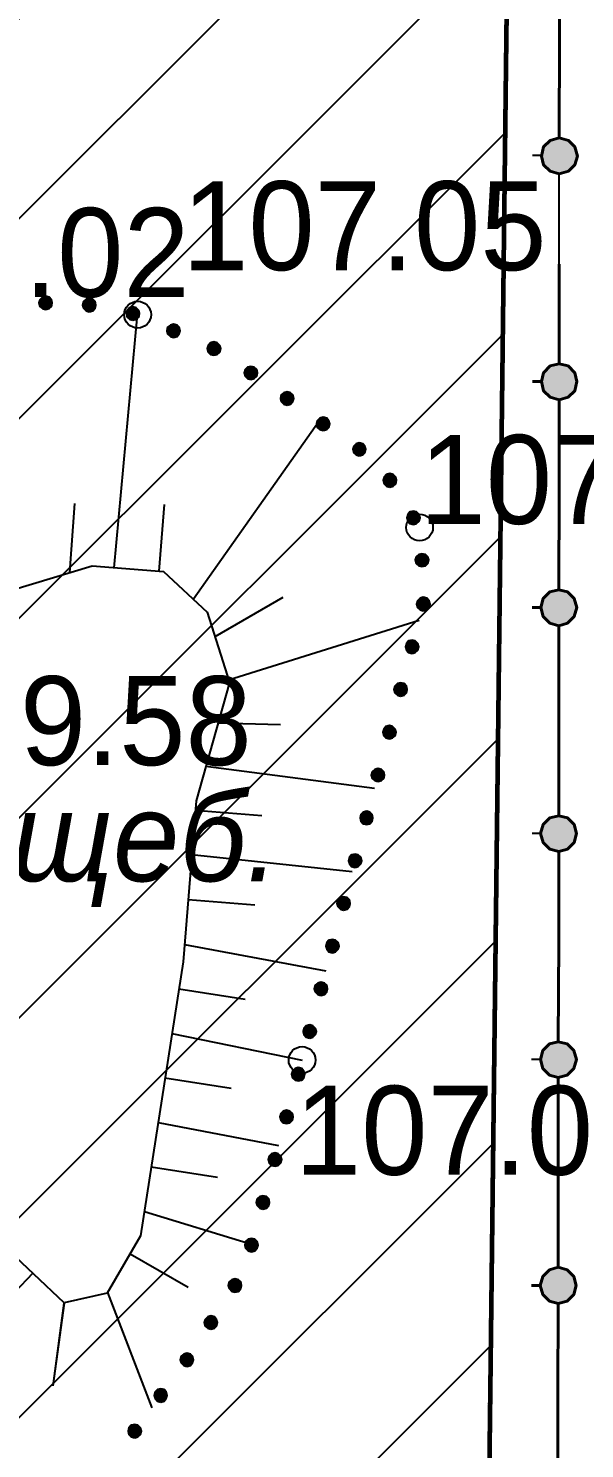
# Model space of a CAD drawing. Header units: millimetres. Extents: x 172667 to 1873135, y -274708 to 168495.
# Drawn here: x 1844143 to 1850386, y 22938 to 38899 of the extents above; entities that cross this region are included whole.
import ezdxf
from ezdxf.enums import TextEntityAlignment as Align

# ---------------------------------------------------------------- set-up
doc = ezdxf.new("R2010")
doc.units = ezdxf.units.MM
doc.linetypes.add('линия_сгиба', pattern=[1.25, 0.5, -0.25, 0, -0.25, 0, -0.25])
doc.layers.add('017 ОТВОД', color=7, linetype='13.Граница отвода', lineweight=70)
doc.layers.add('_ТОПО', color=253, linetype='Continuous')
doc.layers.add('SC007', color=7, linetype='Continuous')
doc.styles.add('1', font='', dxfattribs={"height": 0.000909972})
doc.styles.add('F2', font='', dxfattribs={"height": 0.000909972})
doc.styles.get('1').set_extended_font_data('D431', italic=True)
doc.styles.get('F2').set_extended_font_data('D431')
doc.linetypes.add('13.Граница отвода', pattern='A,20,[14,SHAPES,S=0.01,R=0,X=0,Y=0],-2.5', length=22.5)

# ---------------------------------------------------------------- blocks, each defined once
blk = doc.blocks.new('SYMBOL2060001')
at = {"layer": 'SC007'}
blk.add_circle((0, 0), 0.15, dxfattribs=at)

msp = doc.modelspace()

# ---------------------------------------------------------------- hatches: boundary and pattern name
h = msp.add_hatch()
h.set_pattern_fill('ANSI31', color=30, scale=500)
h.paths.add_polyline_path([(1815477.8, 83886.2), (1850035.1, 83412.2), (1849138.2, 7719.4), (1815477.8, 8078.9)])
at = {"layer": '_ТОПО', "linetype": 'ByBlock', "lineweight": 40}
for points in [[(1850101.2, 37265.1), (1850206.2, 37295.1), (1850276.2, 37365.1), (1850306.2, 37465.1), (1850276.2, 37570.1), (1850206.2, 37640.1), (1850101.2, 37670.1), (1850001.2, 37640.1), (1849926.2, 37570.1), (1849901.2, 37465.1), (1849926.2, 37365.1), (1850001.2, 37295.1)], [(1850101.2, 34725.1), (1850201.2, 34755.1), (1850276.2, 34825.1), (1850301.2, 34930.1), (1850276.2, 35030.1), (1850201.2, 35105.1), (1850101.2, 35130.1), (1850001.2, 35105.1), (1849926.2, 35030.1), (1849901.2, 34930.1), (1849926.2, 34825.1), (1850001.2, 34755.1)], [(1850096.2, 32185.1), (1850196.2, 32215.1), (1850271.2, 32290.1), (1850301.2, 32390.1), (1850271.2, 32490.1), (1850196.2, 32565.1), (1850096.2, 32590.1), (1849996.2, 32565.1), (1849921.2, 32490.1), (1849896.2, 32390.1), (1849921.2, 32290.1), (1849996.2, 32215.1)], [(1850096.2, 29650.1), (1850196.2, 29675.1), (1850271.2, 29750.1), (1850296.2, 29850.1), (1850271.2, 29950.1), (1850196.2, 30025.1), (1850096.2, 30050.1), (1849996.2, 30025.1), (1849921.2, 29950.1), (1849891.2, 29850.1), (1849921.2, 29750.1), (1849996.2, 29675.1)], [(1850091.2, 27110.1), (1850191.2, 27135.1), (1850266.2, 27210.1), (1850296.2, 27310.1), (1850266.2, 27410.1), (1850191.2, 27485.1), (1850091.2, 27510.1), (1849991.2, 27485.1), (1849916.2, 27410.1), (1849891.2, 27310.1), (1849916.2, 27210.1), (1849991.2, 27135.1)], [(1850091.2, 24570.1), (1850191.2, 24595.1), (1850266.2, 24670.1), (1850291.2, 24770.1), (1850266.2, 24870.1), (1850191.2, 24945.1), (1850091.2, 24975.1), (1849991.2, 24945.1), (1849916.2, 24870.1), (1849886.2, 24770.1), (1849916.2, 24670.1), (1849991.2, 24595.1)]]:
    msp.add_hatch(color=7, dxfattribs=at).paths.add_polyline_path(points)
at = {"layer": '_ТОПО', "linetype": 'ByBlock', "lineweight": -2}
for points in [[(1844336.2, 35740.1), (1844376.2, 35750.1), (1844401.2, 35775.1), (1844411.2, 35815.1), (1844401.2, 35850.1), (1844376.2, 35880.1), (1844336.2, 35890.1), (1844301.2, 35880.1), (1844271.2, 35850.1), (1844261.2, 35815.1), (1844271.2, 35775.1), (1844301.2, 35750.1)], [(1844826.2, 35715.1), (1844866.2, 35725.1), (1844891.2, 35755.1), (1844901.2, 35790.1), (1844891.2, 35830.1), (1844866.2, 35855.1), (1844826.2, 35865.1), (1844791.2, 35855.1), (1844761.2, 35830.1), (1844751.2, 35790.1), (1844761.2, 35755.1), (1844791.2, 35725.1)], [(1845316.2, 35620.1), (1845351.2, 35630.1), (1845381.2, 35655.1), (1845391.2, 35695.1), (1845381.2, 35730.1), (1845351.2, 35760.1), (1845316.2, 35770.1), (1845276.2, 35760.1), (1845251.2, 35730.1), (1845241.2, 35695.1), (1845251.2, 35655.1), (1845276.2, 35630.1)], [(1845771.2, 35425.1), (1845811.2, 35435.1), (1845836.2, 35465.1), (1845846.2, 35500.1), (1845836.2, 35540.1), (1845811.2, 35565.1), (1845771.2, 35575.1), (1845736.2, 35565.1), (1845706.2, 35540.1), (1845696.2, 35500.1), (1845706.2, 35465.1), (1845736.2, 35435.1)], [(1846226.2, 35225.1), (1846261.2, 35235.1), (1846291.2, 35260.1), (1846301.2, 35300.1), (1846291.2, 35335.1), (1846261.2, 35365.1), (1846226.2, 35375.1), (1846186.2, 35365.1), (1846161.2, 35335.1), (1846151.2, 35300.1), (1846161.2, 35260.1), (1846186.2, 35235.1)], [(1846641.2, 34955.1), (1846676.2, 34965.1), (1846706.2, 34990.1), (1846716.2, 35030.1), (1846706.2, 35065.1), (1846676.2, 35090.1), (1846641.2, 35100.1), (1846601.2, 35090.1), (1846576.2, 35065.1), (1846566.2, 35030.1), (1846576.2, 34990.1), (1846601.2, 34965.1)], [(1847046.2, 34665.1), (1847086.2, 34675.1), (1847111.2, 34705.1), (1847121.2, 34740.1), (1847111.2, 34780.1), (1847086.2, 34805.1), (1847046.2, 34815.1), (1847011.2, 34805.1), (1846981.2, 34780.1), (1846971.2, 34740.1), (1846981.2, 34705.1), (1847011.2, 34675.1)], [(1847451.2, 34380.1), (1847491.2, 34390.1), (1847516.2, 34415.1), (1847526.2, 34455.1), (1847516.2, 34490.1), (1847491.2, 34520.1), (1847451.2, 34530.1), (1847416.2, 34520.1), (1847386.2, 34490.1), (1847376.2, 34455.1), (1847386.2, 34415.1), (1847416.2, 34390.1)], [(1847856.2, 34095.1), (1847896.2, 34105.1), (1847921.2, 34130.1), (1847931.2, 34170.1), (1847921.2, 34205.1), (1847896.2, 34230.1), (1847856.2, 34240.1), (1847821.2, 34230.1), (1847796.2, 34205.1), (1847786.2, 34170.1), (1847796.2, 34130.1), (1847821.2, 34105.1)], [(1848201.2, 33745.1), (1848236.2, 33755.1), (1848266.2, 33780.1), (1848276.2, 33820.1), (1848266.2, 33855.1), (1848236.2, 33885.1), (1848201.2, 33895.1), (1848161.2, 33885.1), (1848136.2, 33855.1), (1848126.2, 33820.1), (1848136.2, 33780.1), (1848161.2, 33755.1)], [(1848466.2, 33325.1), (1848501.2, 33335.1), (1848531.2, 33360.1), (1848541.2, 33400.1), (1848531.2, 33435.1), (1848501.2, 33465.1), (1848466.2, 33475.1), (1848426.2, 33465.1), (1848401.2, 33435.1), (1848391.2, 33400.1), (1848401.2, 33360.1), (1848426.2, 33335.1)], [(1848561.2, 32850.1), (1848601.2, 32860.1), (1848626.2, 32885.1), (1848636.2, 32925.1), (1848626.2, 32960.1), (1848601.2, 32985.1), (1848561.2, 32995.1), (1848526.2, 32985.1), (1848496.2, 32960.1), (1848486.2, 32925.1), (1848496.2, 32885.1), (1848526.2, 32860.1)], [(1848576.2, 32355.1), (1848616.2, 32365.1), (1848641.2, 32390.1), (1848651.2, 32430.1), (1848641.2, 32465.1), (1848616.2, 32495.1), (1848576.2, 32505.1), (1848541.2, 32495.1), (1848511.2, 32465.1), (1848501.2, 32430.1), (1848511.2, 32390.1), (1848541.2, 32365.1)], [(1848451.2, 31875.1), (1848486.2, 31885.1), (1848516.2, 31910.1), (1848526.2, 31950.1), (1848516.2, 31985.1), (1848486.2, 32015.1), (1848451.2, 32025.1), (1848411.2, 32015.1), (1848386.2, 31985.1), (1848376.2, 31950.1), (1848386.2, 31910.1), (1848411.2, 31885.1)], [(1848321.2, 31395.1), (1848361.2, 31405.1), (1848386.2, 31430.1), (1848396.2, 31470.1), (1848386.2, 31505.1), (1848361.2, 31535.1), (1848321.2, 31545.1), (1848286.2, 31535.1), (1848256.2, 31505.1), (1848246.2, 31470.1), (1848256.2, 31430.1), (1848286.2, 31405.1)], [(1848196.2, 30915.1), (1848231.2, 30925.1), (1848261.2, 30950.1), (1848271.2, 30990.1), (1848261.2, 31025.1), (1848231.2, 31055.1), (1848196.2, 31065.1), (1848156.2, 31055.1), (1848131.2, 31025.1), (1848121.2, 30990.1), (1848131.2, 30950.1), (1848156.2, 30925.1)], [(1848066.2, 30435.1), (1848106.2, 30445.1), (1848131.2, 30470.1), (1848141.2, 30505.1), (1848131.2, 30545.1), (1848106.2, 30570.1), (1848066.2, 30580.1), (1848031.2, 30570.1), (1848001.2, 30545.1), (1847991.2, 30505.1), (1848001.2, 30470.1), (1848031.2, 30445.1)], [(1847941.2, 29950.1), (1847976.2, 29960.1), (1848001.2, 29990.1), (1848011.2, 30025.1), (1848001.2, 30065.1), (1847976.2, 30090.1), (1847941.2, 30100.1), (1847901.2, 30090.1), (1847876.2, 30065.1), (1847866.2, 30025.1), (1847876.2, 29990.1), (1847901.2, 29960.1)], [(1847811.2, 29470.1), (1847846.2, 29480.1), (1847876.2, 29510.1), (1847886.2, 29545.1), (1847876.2, 29585.1), (1847846.2, 29610.1), (1847811.2, 29620.1), (1847771.2, 29610.1), (1847746.2, 29585.1), (1847736.2, 29545.1), (1847746.2, 29510.1), (1847771.2, 29480.1)], [(1847681.2, 28990.1), (1847721.2, 29000.1), (1847746.2, 29030.1), (1847756.2, 29065.1), (1847746.2, 29105.1), (1847721.2, 29130.1), (1847681.2, 29140.1), (1847646.2, 29130.1), (1847616.2, 29105.1), (1847606.2, 29065.1), (1847616.2, 29030.1), (1847646.2, 29000.1)], [(1847556.2, 28510.1), (1847591.2, 28520.1), (1847621.2, 28550.1), (1847631.2, 28585.1), (1847621.2, 28625.1), (1847591.2, 28650.1), (1847556.2, 28660.1), (1847516.2, 28650.1), (1847491.2, 28625.1), (1847481.2, 28585.1), (1847491.2, 28550.1), (1847516.2, 28520.1)], [(1847426.2, 28030.1), (1847466.2, 28040.1), (1847491.2, 28070.1), (1847501.2, 28105.1), (1847491.2, 28145.1), (1847466.2, 28170.1), (1847426.2, 28180.1), (1847391.2, 28170.1), (1847361.2, 28145.1), (1847351.2, 28105.1), (1847361.2, 28070.1), (1847391.2, 28040.1)], [(1847301.2, 27550.1), (1847336.2, 27560.1), (1847366.2, 27590.1), (1847376.2, 27625.1), (1847366.2, 27660.1), (1847336.2, 27690.1), (1847301.2, 27700.1), (1847261.2, 27690.1), (1847236.2, 27660.1), (1847226.2, 27625.1), (1847236.2, 27590.1), (1847261.2, 27560.1)], [(1847171.2, 27070.1), (1847211.2, 27080.1), (1847236.2, 27105.1), (1847246.2, 27145.1), (1847236.2, 27180.1), (1847211.2, 27210.1), (1847171.2, 27220.1), (1847136.2, 27210.1), (1847106.2, 27180.1), (1847096.2, 27145.1), (1847106.2, 27105.1), (1847136.2, 27080.1)], [(1847041.2, 26590.1), (1847076.2, 26600.1), (1847106.2, 26630.1), (1847116.2, 26665.1), (1847106.2, 26705.1), (1847076.2, 26730.1), (1847041.2, 26740.1), (1847001.2, 26730.1), (1846976.2, 26705.1), (1846966.2, 26665.1), (1846976.2, 26630.1), (1847001.2, 26600.1)], [(1846911.2, 26110.1), (1846946.2, 26120.1), (1846976.2, 26150.1), (1846986.2, 26185.1), (1846976.2, 26225.1), (1846946.2, 26250.1), (1846911.2, 26260.1), (1846871.2, 26250.1), (1846846.2, 26225.1), (1846836.2, 26185.1), (1846846.2, 26150.1), (1846871.2, 26120.1)], [(1846776.2, 25630.1), (1846816.2, 25640.1), (1846841.2, 25670.1), (1846851.2, 25705.1), (1846841.2, 25745.1), (1846816.2, 25770.1), (1846776.2, 25780.1), (1846741.2, 25770.1), (1846711.2, 25745.1), (1846701.2, 25705.1), (1846711.2, 25670.1), (1846741.2, 25640.1)], [(1846646.2, 25150.1), (1846686.2, 25160.1), (1846711.2, 25190.1), (1846721.2, 25225.1), (1846711.2, 25265.1), (1846686.2, 25290.1), (1846646.2, 25300.1), (1846611.2, 25290.1), (1846581.2, 25265.1), (1846571.2, 25225.1), (1846581.2, 25190.1), (1846611.2, 25160.1)], [(1846461.2, 24695.1), (1846501.2, 24705.1), (1846526.2, 24735.1), (1846536.2, 24770.1), (1846526.2, 24810.1), (1846501.2, 24835.1), (1846461.2, 24845.1), (1846426.2, 24835.1), (1846396.2, 24810.1), (1846386.2, 24770.1), (1846396.2, 24735.1), (1846426.2, 24705.1)], [(1846191.2, 24280.1), (1846231.2, 24290.1), (1846256.2, 24315.1), (1846266.2, 24355.1), (1846256.2, 24390.1), (1846231.2, 24420.1), (1846191.2, 24430.1), (1846156.2, 24420.1), (1846126.2, 24390.1), (1846116.2, 24355.1), (1846126.2, 24315.1), (1846156.2, 24290.1)], [(1845921.2, 23860.1), (1845961.2, 23870.1), (1845986.2, 23900.1), (1845996.2, 23935.1), (1845986.2, 23975.1), (1845961.2, 24000.1), (1845921.2, 24010.1), (1845886.2, 24000.1), (1845856.2, 23975.1), (1845846.2, 23935.1), (1845856.2, 23900.1), (1845886.2, 23870.1)], [(1845631.2, 23460.1), (1845666.2, 23470.1), (1845691.2, 23500.1), (1845701.2, 23535.1), (1845691.2, 23575.1), (1845666.2, 23600.1), (1845631.2, 23610.1), (1845591.2, 23600.1), (1845566.2, 23575.1), (1845556.2, 23535.1), (1845566.2, 23500.1), (1845591.2, 23470.1)], [(1845336.2, 23060.1), (1845371.2, 23070.1), (1845401.2, 23095.1), (1845411.2, 23135.1), (1845401.2, 23170.1), (1845371.2, 23200.1), (1845336.2, 23210.1), (1845296.2, 23200.1), (1845271.2, 23170.1), (1845261.2, 23135.1), (1845271.2, 23095.1), (1845296.2, 23070.1)]]:
    msp.add_hatch(color=8, dxfattribs=at).paths.add_polyline_path(points)

# ---------------------------------------------------------------- linework, layer by layer
at = {"layer": '017 ОТВОД', "color": 1, "linetype": '13.Граница отвода', "lineweight": 60, "elevation": -103056.2}
msp.add_lwpolyline([(1769145.1, 8582.2), (1770045.1, 84542.2), (1850035.1, 83412.2), (1849135.1, 7452.2)], close=True, dxfattribs=at)
at = {"layer": '017 ОТВОД', "color": 30, "linetype": 'линия_сгиба', "lineweight": 60, "ltscale": 5, "elevation": 3738.5}
msp.add_lwpolyline([(1815477.8, 83886.2), (1850035.1, 83412.2), (1849138.2, 7719.4), (1815477.8, 8078.9)], close=True, dxfattribs=at)
at = {"layer": '_ТОПО', "color": 7, "linetype": 'ByBlock', "lineweight": 40}
for p, q in [((1850106.2, 38790.1, 107038.5), (1850106.2, 39805.1, 107038.5)), ((1850106.2, 38790.1, 107038.5), (1850106.2, 39805.1, 107038.5)), ((1850101.2, 37670.1, 107038.5), (1850106.2, 38790.1, 107038.5)), ((1850101.2, 37670.1, 107038.5), (1850106.2, 38790.1, 107038.5)), ((1850101.2, 35130.1, 107038.5), (1850101.2, 36250.1, 107038.5)), ((1850101.2, 35130.1, 107038.5), (1850101.2, 36250.1, 107038.5)), ((1849901.2, 34930.1, 107038.5), (1849801.2, 34930.1, 107038.5)), ((1849901.2, 34930.1, 107038.5), (1849801.2, 34930.1, 107038.5)), ((1850101.2, 33710.1, 107038.5), (1850101.2, 34725.1, 107038.5)), ((1850096.2, 32590.1, 107038.5), (1850101.2, 33710.1, 107038.5)), ((1850096.2, 32590.1, 107038.5), (1850101.2, 33710.1, 107038.5)), ((1849896.2, 32390.1, 107038.5), (1849796.2, 32390.1, 107038.5)), ((1849896.2, 32390.1, 107038.5), (1849796.2, 32390.1, 107038.5)), ((1850096.2, 31170.1, 107038.5), (1850096.2, 32185.1, 107038.5)), ((1850096.2, 31170.1, 107038.5), (1850096.2, 32185.1, 107038.5)), ((1850096.2, 30055.1, 107038.5), (1850096.2, 31170.1, 107038.5)), ((1850096.2, 30055.1, 107038.5), (1850096.2, 31170.1, 107038.5)), ((1850096.2, 28630.1, 107038.5), (1850096.2, 29645.1, 107038.5)), ((1850096.2, 28630.1, 107038.5), (1850096.2, 29645.1, 107038.5)), ((1850091.2, 27515.1, 107038.5), (1850096.2, 28630.1, 107038.5)), ((1850091.2, 27515.1, 107038.5), (1850096.2, 28630.1, 107038.5)), ((1850091.2, 26090.1, 107038.5), (1850091.2, 27105.1, 107038.5)), ((1850091.2, 26090.1, 107038.5), (1850091.2, 27105.1, 107038.5)), ((1850091.2, 24975.1, 107038.5), (1850091.2, 26090.1, 107038.5)), ((1850091.2, 24975.1, 107038.5), (1850091.2, 26090.1, 107038.5)), ((1849891.2, 24770.1, 107038.5), (1849791.2, 24770.1, 107038.5)), ((1849891.2, 24770.1, 107038.5), (1849791.2, 24770.1, 107038.5)), ((1850086.2, 23550.1, 107038.5), (1850091.2, 24570.1, 107038.5)), ((1850086.2, 23550.1, 107038.5), (1850091.2, 24570.1, 107038.5)), ((1850086.2, 22435.1, 107038.5), (1850086.2, 23550.1, 107038.5)), ((1850086.2, 22435.1, 107038.5), (1850086.2, 23550.1, 107038.5))]:
    msp.add_line(p, q, dxfattribs=at)
at = {"layer": '_ТОПО', "color": 8, "linetype": 'ByBlock', "lineweight": -2}
for p, q in [((1849901.2, 37470.1, 107038.5), (1849801.2, 37470.1, 107038.5)), ((1849901.2, 37470.1, 107038.5), (1849801.2, 37470.1, 107038.5)), ((1850101.2, 36250.1, 107038.5), (1850101.2, 37265.1, 107038.5)), ((1850101.2, 36250.1, 107038.5), (1850101.2, 37265.1, 107038.5)), ((1845104.8, 32838.3, 108982.9), (1845369.2, 35682.1, 108982.9)), ((1850101.2, 33710.1, 107038.5), (1850101.2, 34725.1, 107038.5)), ((1845994.8, 32488.3, 108982.9), (1847405.6, 34487.6, 108982.9)), ((1844609.8, 32783.3, 108982.9), (1844665, 33559.6, 108982.9)), ((1845609.8, 32798.3, 108982.9), (1845669.8, 33548.3, 108982.9)), ((1846239.8, 32063.3, 108982.9), (1847001.3, 32508.2, 108982.9)), ((1846389.8, 31578.3, 108982.9), (1848529.3, 32248.8, 108982.9)), ((1846269.8, 31093.3, 108982.9), (1846972.1, 31077.2, 108982.9)), ((1846134.8, 30608.3, 108982.9), (1848027.6, 30361.5, 108982.9)), ((1846014.8, 30113.3, 108982.9), (1846764.8, 30053.3, 108982.9)), ((1849896.2, 29850.1, 107038.5), (1849796.2, 29850.1, 107038.5)), ((1849896.2, 29850.1, 107038.5), (1849796.2, 29850.1, 107038.5)), ((1845974.8, 29613.3, 108982.9), (1847778.3, 29423.4, 108982.9)), ((1845934.8, 29108.3, 108982.9), (1846684.8, 29048.3, 108982.9)), ((1845894.8, 28603.3, 108982.9), (1847481.5, 28307.1, 108982.9)), ((1845829.8, 28103.3, 108982.9), (1846574.8, 27988.3, 108982.9)), ((1845754.8, 27603.3, 108982.9), (1847215.2, 27305.1, 108982.9)), ((1849891.2, 27310.1, 107038.5), (1849791.2, 27310.1, 107038.5)), ((1849891.2, 27310.1, 107038.5), (1849791.2, 27310.1, 107038.5)), ((1845674.8, 27103.3, 108982.9), (1846419.8, 26988.3, 108982.9)), ((1845599.8, 26603.3, 108982.9), (1846952.2, 26343.6, 108982.9)), ((1845519.8, 26103.3, 108982.9), (1846264.8, 25988.3, 108982.9)), ((1845444.8, 25603.3, 108982.9), (1846648.8, 25234.2, 108982.9)), ((1845284.8, 25128.3, 108982.9), (1845934.8, 24753.3, 108982.9)), ((1844191.4, 24908.3, 108780.4), (1842417.8, 23041.5, 108780.4)), ((1845029.8, 24693.3, 108982.9), (1845527.1, 23397, 108982.9)), ((1844544.8, 24573.3, 108982.9), (1844416.7, 23644.7, 108982.9)), ((1844541.4, 24573.3, 108780.4), (1844416.7, 23644.7, 108982.9))]:
    msp.add_line(p, q, dxfattribs=at)
at = {"layer": '_ТОПО', "color": 7, "linetype": 'ByBlock', "lineweight": 40, "elevation": 107038.5, "flags": 128}
for points in [[(1850101.2, 37265.1), (1850206.2, 37295.1), (1850276.2, 37365.1), (1850306.2, 37465.1), (1850276.2, 37570.1), (1850206.2, 37640.1), (1850101.2, 37670.1), (1850001.2, 37640.1), (1849926.2, 37570.1), (1849901.2, 37465.1), (1849926.2, 37365.1), (1850001.2, 37295.1), (1850101.2, 37265.1)], [(1850101.2, 37265.1), (1850206.2, 37295.1), (1850276.2, 37365.1), (1850306.2, 37465.1), (1850276.2, 37570.1), (1850206.2, 37640.1), (1850101.2, 37670.1), (1850001.2, 37640.1), (1849926.2, 37570.1), (1849901.2, 37465.1), (1849926.2, 37365.1), (1850001.2, 37295.1), (1850101.2, 37265.1)], [(1850101.2, 34725.1), (1850201.2, 34755.1), (1850276.2, 34825.1), (1850301.2, 34930.1), (1850276.2, 35030.1), (1850201.2, 35105.1), (1850101.2, 35130.1), (1850001.2, 35105.1), (1849926.2, 35030.1), (1849901.2, 34930.1), (1849926.2, 34825.1), (1850001.2, 34755.1), (1850101.2, 34725.1)], [(1850101.2, 34725.1), (1850201.2, 34755.1), (1850276.2, 34825.1), (1850301.2, 34930.1), (1850276.2, 35030.1), (1850201.2, 35105.1), (1850101.2, 35130.1), (1850001.2, 35105.1), (1849926.2, 35030.1), (1849901.2, 34930.1), (1849926.2, 34825.1), (1850001.2, 34755.1), (1850101.2, 34725.1)], [(1850096.2, 32185.1), (1850196.2, 32215.1), (1850271.2, 32290.1), (1850301.2, 32390.1), (1850271.2, 32490.1), (1850196.2, 32565.1), (1850096.2, 32590.1), (1849996.2, 32565.1), (1849921.2, 32490.1), (1849896.2, 32390.1), (1849921.2, 32290.1), (1849996.2, 32215.1), (1850096.2, 32185.1)], [(1850096.2, 32185.1), (1850196.2, 32215.1), (1850271.2, 32290.1), (1850301.2, 32390.1), (1850271.2, 32490.1), (1850196.2, 32565.1), (1850096.2, 32590.1), (1849996.2, 32565.1), (1849921.2, 32490.1), (1849896.2, 32390.1), (1849921.2, 32290.1), (1849996.2, 32215.1), (1850096.2, 32185.1)], [(1850096.2, 29650.1), (1850196.2, 29675.1), (1850271.2, 29750.1), (1850296.2, 29850.1), (1850271.2, 29950.1), (1850196.2, 30025.1), (1850096.2, 30050.1), (1849996.2, 30025.1), (1849921.2, 29950.1), (1849891.2, 29850.1), (1849921.2, 29750.1), (1849996.2, 29675.1), (1850096.2, 29650.1)], [(1850096.2, 29650.1), (1850196.2, 29675.1), (1850271.2, 29750.1), (1850296.2, 29850.1), (1850271.2, 29950.1), (1850196.2, 30025.1), (1850096.2, 30050.1), (1849996.2, 30025.1), (1849921.2, 29950.1), (1849891.2, 29850.1), (1849921.2, 29750.1), (1849996.2, 29675.1), (1850096.2, 29650.1)], [(1850091.2, 27110.1), (1850191.2, 27135.1), (1850266.2, 27210.1), (1850296.2, 27310.1), (1850266.2, 27410.1), (1850191.2, 27485.1), (1850091.2, 27510.1), (1849991.2, 27485.1), (1849916.2, 27410.1), (1849891.2, 27310.1), (1849916.2, 27210.1), (1849991.2, 27135.1), (1850091.2, 27110.1)], [(1850091.2, 27110.1), (1850191.2, 27135.1), (1850266.2, 27210.1), (1850296.2, 27310.1), (1850266.2, 27410.1), (1850191.2, 27485.1), (1850091.2, 27510.1), (1849991.2, 27485.1), (1849916.2, 27410.1), (1849891.2, 27310.1), (1849916.2, 27210.1), (1849991.2, 27135.1), (1850091.2, 27110.1)], [(1850091.2, 24570.1), (1850191.2, 24595.1), (1850266.2, 24670.1), (1850291.2, 24770.1), (1850266.2, 24870.1), (1850191.2, 24945.1), (1850091.2, 24975.1), (1849991.2, 24945.1), (1849916.2, 24870.1), (1849886.2, 24770.1), (1849916.2, 24670.1), (1849991.2, 24595.1), (1850091.2, 24570.1)], [(1850091.2, 24570.1), (1850191.2, 24595.1), (1850266.2, 24670.1), (1850291.2, 24770.1), (1850266.2, 24870.1), (1850191.2, 24945.1), (1850091.2, 24975.1), (1849991.2, 24945.1), (1849916.2, 24870.1), (1849886.2, 24770.1), (1849916.2, 24670.1), (1849991.2, 24595.1), (1850091.2, 24570.1)]]:
    msp.add_lwpolyline(points, close=True, dxfattribs=at)
at = {"layer": '_ТОПО', "color": 8, "linetype": 'ByBlock', "lineweight": -2, "elevation": 107004, "flags": 128}
for points in [[(1844336.2, 35740.1), (1844376.2, 35750.1), (1844401.2, 35775.1), (1844411.2, 35815.1), (1844401.2, 35850.1), (1844376.2, 35880.1), (1844336.2, 35890.1), (1844301.2, 35880.1), (1844271.2, 35850.1), (1844261.2, 35815.1), (1844271.2, 35775.1), (1844301.2, 35750.1), (1844336.2, 35740.1)], [(1844336.2, 35740.1), (1844376.2, 35750.1), (1844401.2, 35775.1), (1844411.2, 35815.1), (1844401.2, 35850.1), (1844376.2, 35880.1), (1844336.2, 35890.1), (1844301.2, 35880.1), (1844271.2, 35850.1), (1844261.2, 35815.1), (1844271.2, 35775.1), (1844301.2, 35750.1), (1844336.2, 35740.1)], [(1844826.2, 35715.1), (1844866.2, 35725.1), (1844891.2, 35755.1), (1844901.2, 35790.1), (1844891.2, 35830.1), (1844866.2, 35855.1), (1844826.2, 35865.1), (1844791.2, 35855.1), (1844761.2, 35830.1), (1844751.2, 35790.1), (1844761.2, 35755.1), (1844791.2, 35725.1), (1844826.2, 35715.1)], [(1844826.2, 35715.1), (1844866.2, 35725.1), (1844891.2, 35755.1), (1844901.2, 35790.1), (1844891.2, 35830.1), (1844866.2, 35855.1), (1844826.2, 35865.1), (1844791.2, 35855.1), (1844761.2, 35830.1), (1844751.2, 35790.1), (1844761.2, 35755.1), (1844791.2, 35725.1), (1844826.2, 35715.1)], [(1845316.2, 35620.1), (1845351.2, 35630.1), (1845381.2, 35655.1), (1845391.2, 35695.1), (1845381.2, 35730.1), (1845351.2, 35760.1), (1845316.2, 35770.1), (1845276.2, 35760.1), (1845251.2, 35730.1), (1845241.2, 35695.1), (1845251.2, 35655.1), (1845276.2, 35630.1), (1845316.2, 35620.1)], [(1845316.2, 35620.1), (1845351.2, 35630.1), (1845381.2, 35655.1), (1845391.2, 35695.1), (1845381.2, 35730.1), (1845351.2, 35760.1), (1845316.2, 35770.1), (1845276.2, 35760.1), (1845251.2, 35730.1), (1845241.2, 35695.1), (1845251.2, 35655.1), (1845276.2, 35630.1), (1845316.2, 35620.1)], [(1845771.2, 35425.1), (1845811.2, 35435.1), (1845836.2, 35465.1), (1845846.2, 35500.1), (1845836.2, 35540.1), (1845811.2, 35565.1), (1845771.2, 35575.1), (1845736.2, 35565.1), (1845706.2, 35540.1), (1845696.2, 35500.1), (1845706.2, 35465.1), (1845736.2, 35435.1), (1845771.2, 35425.1)], [(1845771.2, 35425.1), (1845811.2, 35435.1), (1845836.2, 35465.1), (1845846.2, 35500.1), (1845836.2, 35540.1), (1845811.2, 35565.1), (1845771.2, 35575.1), (1845736.2, 35565.1), (1845706.2, 35540.1), (1845696.2, 35500.1), (1845706.2, 35465.1), (1845736.2, 35435.1), (1845771.2, 35425.1)], [(1846226.2, 35225.1), (1846261.2, 35235.1), (1846291.2, 35260.1), (1846301.2, 35300.1), (1846291.2, 35335.1), (1846261.2, 35365.1), (1846226.2, 35375.1), (1846186.2, 35365.1), (1846161.2, 35335.1), (1846151.2, 35300.1), (1846161.2, 35260.1), (1846186.2, 35235.1), (1846226.2, 35225.1)], [(1846226.2, 35225.1), (1846261.2, 35235.1), (1846291.2, 35260.1), (1846301.2, 35300.1), (1846291.2, 35335.1), (1846261.2, 35365.1), (1846226.2, 35375.1), (1846186.2, 35365.1), (1846161.2, 35335.1), (1846151.2, 35300.1), (1846161.2, 35260.1), (1846186.2, 35235.1), (1846226.2, 35225.1)], [(1846641.2, 34955.1), (1846676.2, 34965.1), (1846706.2, 34990.1), (1846716.2, 35030.1), (1846706.2, 35065.1), (1846676.2, 35090.1), (1846641.2, 35100.1), (1846601.2, 35090.1), (1846576.2, 35065.1), (1846566.2, 35030.1), (1846576.2, 34990.1), (1846601.2, 34965.1), (1846641.2, 34955.1)], [(1846641.2, 34955.1), (1846676.2, 34965.1), (1846706.2, 34990.1), (1846716.2, 35030.1), (1846706.2, 35065.1), (1846676.2, 35090.1), (1846641.2, 35100.1), (1846601.2, 35090.1), (1846576.2, 35065.1), (1846566.2, 35030.1), (1846576.2, 34990.1), (1846601.2, 34965.1), (1846641.2, 34955.1)], [(1847046.2, 34665.1), (1847086.2, 34675.1), (1847111.2, 34705.1), (1847121.2, 34740.1), (1847111.2, 34780.1), (1847086.2, 34805.1), (1847046.2, 34815.1), (1847011.2, 34805.1), (1846981.2, 34780.1), (1846971.2, 34740.1), (1846981.2, 34705.1), (1847011.2, 34675.1), (1847046.2, 34665.1)], [(1847046.2, 34665.1), (1847086.2, 34675.1), (1847111.2, 34705.1), (1847121.2, 34740.1), (1847111.2, 34780.1), (1847086.2, 34805.1), (1847046.2, 34815.1), (1847011.2, 34805.1), (1846981.2, 34780.1), (1846971.2, 34740.1), (1846981.2, 34705.1), (1847011.2, 34675.1), (1847046.2, 34665.1)], [(1847451.2, 34380.1), (1847491.2, 34390.1), (1847516.2, 34415.1), (1847526.2, 34455.1), (1847516.2, 34490.1), (1847491.2, 34520.1), (1847451.2, 34530.1), (1847416.2, 34520.1), (1847386.2, 34490.1), (1847376.2, 34455.1), (1847386.2, 34415.1), (1847416.2, 34390.1), (1847451.2, 34380.1)], [(1847451.2, 34380.1), (1847491.2, 34390.1), (1847516.2, 34415.1), (1847526.2, 34455.1), (1847516.2, 34490.1), (1847491.2, 34520.1), (1847451.2, 34530.1), (1847416.2, 34520.1), (1847386.2, 34490.1), (1847376.2, 34455.1), (1847386.2, 34415.1), (1847416.2, 34390.1), (1847451.2, 34380.1)], [(1847856.2, 34095.1), (1847896.2, 34105.1), (1847921.2, 34130.1), (1847931.2, 34170.1), (1847921.2, 34205.1), (1847896.2, 34230.1), (1847856.2, 34240.1), (1847821.2, 34230.1), (1847796.2, 34205.1), (1847786.2, 34170.1), (1847796.2, 34130.1), (1847821.2, 34105.1), (1847856.2, 34095.1)], [(1847856.2, 34095.1), (1847896.2, 34105.1), (1847921.2, 34130.1), (1847931.2, 34170.1), (1847921.2, 34205.1), (1847896.2, 34230.1), (1847856.2, 34240.1), (1847821.2, 34230.1), (1847796.2, 34205.1), (1847786.2, 34170.1), (1847796.2, 34130.1), (1847821.2, 34105.1), (1847856.2, 34095.1)], [(1848201.2, 33745.1), (1848236.2, 33755.1), (1848266.2, 33780.1), (1848276.2, 33820.1), (1848266.2, 33855.1), (1848236.2, 33885.1), (1848201.2, 33895.1), (1848161.2, 33885.1), (1848136.2, 33855.1), (1848126.2, 33820.1), (1848136.2, 33780.1), (1848161.2, 33755.1), (1848201.2, 33745.1)], [(1848201.2, 33745.1), (1848236.2, 33755.1), (1848266.2, 33780.1), (1848276.2, 33820.1), (1848266.2, 33855.1), (1848236.2, 33885.1), (1848201.2, 33895.1), (1848161.2, 33885.1), (1848136.2, 33855.1), (1848126.2, 33820.1), (1848136.2, 33780.1), (1848161.2, 33755.1), (1848201.2, 33745.1)], [(1848466.2, 33325.1), (1848501.2, 33335.1), (1848531.2, 33360.1), (1848541.2, 33400.1), (1848531.2, 33435.1), (1848501.2, 33465.1), (1848466.2, 33475.1), (1848426.2, 33465.1), (1848401.2, 33435.1), (1848391.2, 33400.1), (1848401.2, 33360.1), (1848426.2, 33335.1), (1848466.2, 33325.1)], [(1848466.2, 33325.1), (1848501.2, 33335.1), (1848531.2, 33360.1), (1848541.2, 33400.1), (1848531.2, 33435.1), (1848501.2, 33465.1), (1848466.2, 33475.1), (1848426.2, 33465.1), (1848401.2, 33435.1), (1848391.2, 33400.1), (1848401.2, 33360.1), (1848426.2, 33335.1), (1848466.2, 33325.1)], [(1848561.2, 32850.1), (1848601.2, 32860.1), (1848626.2, 32885.1), (1848636.2, 32925.1), (1848626.2, 32960.1), (1848601.2, 32985.1), (1848561.2, 32995.1), (1848526.2, 32985.1), (1848496.2, 32960.1), (1848486.2, 32925.1), (1848496.2, 32885.1), (1848526.2, 32860.1), (1848561.2, 32850.1)], [(1848561.2, 32850.1), (1848601.2, 32860.1), (1848626.2, 32885.1), (1848636.2, 32925.1), (1848626.2, 32960.1), (1848601.2, 32985.1), (1848561.2, 32995.1), (1848526.2, 32985.1), (1848496.2, 32960.1), (1848486.2, 32925.1), (1848496.2, 32885.1), (1848526.2, 32860.1), (1848561.2, 32850.1)], [(1848576.2, 32355.1), (1848616.2, 32365.1), (1848641.2, 32390.1), (1848651.2, 32430.1), (1848641.2, 32465.1), (1848616.2, 32495.1), (1848576.2, 32505.1), (1848541.2, 32495.1), (1848511.2, 32465.1), (1848501.2, 32430.1), (1848511.2, 32390.1), (1848541.2, 32365.1), (1848576.2, 32355.1)], [(1848576.2, 32355.1), (1848616.2, 32365.1), (1848641.2, 32390.1), (1848651.2, 32430.1), (1848641.2, 32465.1), (1848616.2, 32495.1), (1848576.2, 32505.1), (1848541.2, 32495.1), (1848511.2, 32465.1), (1848501.2, 32430.1), (1848511.2, 32390.1), (1848541.2, 32365.1), (1848576.2, 32355.1)], [(1848451.2, 31875.1), (1848486.2, 31885.1), (1848516.2, 31910.1), (1848526.2, 31950.1), (1848516.2, 31985.1), (1848486.2, 32015.1), (1848451.2, 32025.1), (1848411.2, 32015.1), (1848386.2, 31985.1), (1848376.2, 31950.1), (1848386.2, 31910.1), (1848411.2, 31885.1), (1848451.2, 31875.1)], [(1848451.2, 31875.1), (1848486.2, 31885.1), (1848516.2, 31910.1), (1848526.2, 31950.1), (1848516.2, 31985.1), (1848486.2, 32015.1), (1848451.2, 32025.1), (1848411.2, 32015.1), (1848386.2, 31985.1), (1848376.2, 31950.1), (1848386.2, 31910.1), (1848411.2, 31885.1), (1848451.2, 31875.1)], [(1848321.2, 31395.1), (1848361.2, 31405.1), (1848386.2, 31430.1), (1848396.2, 31470.1), (1848386.2, 31505.1), (1848361.2, 31535.1), (1848321.2, 31545.1), (1848286.2, 31535.1), (1848256.2, 31505.1), (1848246.2, 31470.1), (1848256.2, 31430.1), (1848286.2, 31405.1), (1848321.2, 31395.1)], [(1848321.2, 31395.1), (1848361.2, 31405.1), (1848386.2, 31430.1), (1848396.2, 31470.1), (1848386.2, 31505.1), (1848361.2, 31535.1), (1848321.2, 31545.1), (1848286.2, 31535.1), (1848256.2, 31505.1), (1848246.2, 31470.1), (1848256.2, 31430.1), (1848286.2, 31405.1), (1848321.2, 31395.1)], [(1848196.2, 30915.1), (1848231.2, 30925.1), (1848261.2, 30950.1), (1848271.2, 30990.1), (1848261.2, 31025.1), (1848231.2, 31055.1), (1848196.2, 31065.1), (1848156.2, 31055.1), (1848131.2, 31025.1), (1848121.2, 30990.1), (1848131.2, 30950.1), (1848156.2, 30925.1), (1848196.2, 30915.1)], [(1848196.2, 30915.1), (1848231.2, 30925.1), (1848261.2, 30950.1), (1848271.2, 30990.1), (1848261.2, 31025.1), (1848231.2, 31055.1), (1848196.2, 31065.1), (1848156.2, 31055.1), (1848131.2, 31025.1), (1848121.2, 30990.1), (1848131.2, 30950.1), (1848156.2, 30925.1), (1848196.2, 30915.1)], [(1848066.2, 30435.1), (1848106.2, 30445.1), (1848131.2, 30470.1), (1848141.2, 30505.1), (1848131.2, 30545.1), (1848106.2, 30570.1), (1848066.2, 30580.1), (1848031.2, 30570.1), (1848001.2, 30545.1), (1847991.2, 30505.1), (1848001.2, 30470.1), (1848031.2, 30445.1), (1848066.2, 30435.1)], [(1848066.2, 30435.1), (1848106.2, 30445.1), (1848131.2, 30470.1), (1848141.2, 30505.1), (1848131.2, 30545.1), (1848106.2, 30570.1), (1848066.2, 30580.1), (1848031.2, 30570.1), (1848001.2, 30545.1), (1847991.2, 30505.1), (1848001.2, 30470.1), (1848031.2, 30445.1), (1848066.2, 30435.1)], [(1847941.2, 29950.1), (1847976.2, 29960.1), (1848001.2, 29990.1), (1848011.2, 30025.1), (1848001.2, 30065.1), (1847976.2, 30090.1), (1847941.2, 30100.1), (1847901.2, 30090.1), (1847876.2, 30065.1), (1847866.2, 30025.1), (1847876.2, 29990.1), (1847901.2, 29960.1), (1847941.2, 29950.1)], [(1847941.2, 29950.1), (1847976.2, 29960.1), (1848001.2, 29990.1), (1848011.2, 30025.1), (1848001.2, 30065.1), (1847976.2, 30090.1), (1847941.2, 30100.1), (1847901.2, 30090.1), (1847876.2, 30065.1), (1847866.2, 30025.1), (1847876.2, 29990.1), (1847901.2, 29960.1), (1847941.2, 29950.1)], [(1847811.2, 29470.1), (1847846.2, 29480.1), (1847876.2, 29510.1), (1847886.2, 29545.1), (1847876.2, 29585.1), (1847846.2, 29610.1), (1847811.2, 29620.1), (1847771.2, 29610.1), (1847746.2, 29585.1), (1847736.2, 29545.1), (1847746.2, 29510.1), (1847771.2, 29480.1), (1847811.2, 29470.1)], [(1847811.2, 29470.1), (1847846.2, 29480.1), (1847876.2, 29510.1), (1847886.2, 29545.1), (1847876.2, 29585.1), (1847846.2, 29610.1), (1847811.2, 29620.1), (1847771.2, 29610.1), (1847746.2, 29585.1), (1847736.2, 29545.1), (1847746.2, 29510.1), (1847771.2, 29480.1), (1847811.2, 29470.1)], [(1847681.2, 28990.1), (1847721.2, 29000.1), (1847746.2, 29030.1), (1847756.2, 29065.1), (1847746.2, 29105.1), (1847721.2, 29130.1), (1847681.2, 29140.1), (1847646.2, 29130.1), (1847616.2, 29105.1), (1847606.2, 29065.1), (1847616.2, 29030.1), (1847646.2, 29000.1), (1847681.2, 28990.1)], [(1847681.2, 28990.1), (1847721.2, 29000.1), (1847746.2, 29030.1), (1847756.2, 29065.1), (1847746.2, 29105.1), (1847721.2, 29130.1), (1847681.2, 29140.1), (1847646.2, 29130.1), (1847616.2, 29105.1), (1847606.2, 29065.1), (1847616.2, 29030.1), (1847646.2, 29000.1), (1847681.2, 28990.1)], [(1847556.2, 28510.1), (1847591.2, 28520.1), (1847621.2, 28550.1), (1847631.2, 28585.1), (1847621.2, 28625.1), (1847591.2, 28650.1), (1847556.2, 28660.1), (1847516.2, 28650.1), (1847491.2, 28625.1), (1847481.2, 28585.1), (1847491.2, 28550.1), (1847516.2, 28520.1), (1847556.2, 28510.1)], [(1847556.2, 28510.1), (1847591.2, 28520.1), (1847621.2, 28550.1), (1847631.2, 28585.1), (1847621.2, 28625.1), (1847591.2, 28650.1), (1847556.2, 28660.1), (1847516.2, 28650.1), (1847491.2, 28625.1), (1847481.2, 28585.1), (1847491.2, 28550.1), (1847516.2, 28520.1), (1847556.2, 28510.1)], [(1847426.2, 28030.1), (1847466.2, 28040.1), (1847491.2, 28070.1), (1847501.2, 28105.1), (1847491.2, 28145.1), (1847466.2, 28170.1), (1847426.2, 28180.1), (1847391.2, 28170.1), (1847361.2, 28145.1), (1847351.2, 28105.1), (1847361.2, 28070.1), (1847391.2, 28040.1), (1847426.2, 28030.1)], [(1847426.2, 28030.1), (1847466.2, 28040.1), (1847491.2, 28070.1), (1847501.2, 28105.1), (1847491.2, 28145.1), (1847466.2, 28170.1), (1847426.2, 28180.1), (1847391.2, 28170.1), (1847361.2, 28145.1), (1847351.2, 28105.1), (1847361.2, 28070.1), (1847391.2, 28040.1), (1847426.2, 28030.1)], [(1847301.2, 27550.1), (1847336.2, 27560.1), (1847366.2, 27590.1), (1847376.2, 27625.1), (1847366.2, 27660.1), (1847336.2, 27690.1), (1847301.2, 27700.1), (1847261.2, 27690.1), (1847236.2, 27660.1), (1847226.2, 27625.1), (1847236.2, 27590.1), (1847261.2, 27560.1), (1847301.2, 27550.1)], [(1847301.2, 27550.1), (1847336.2, 27560.1), (1847366.2, 27590.1), (1847376.2, 27625.1), (1847366.2, 27660.1), (1847336.2, 27690.1), (1847301.2, 27700.1), (1847261.2, 27690.1), (1847236.2, 27660.1), (1847226.2, 27625.1), (1847236.2, 27590.1), (1847261.2, 27560.1), (1847301.2, 27550.1)], [(1847171.2, 27070.1), (1847211.2, 27080.1), (1847236.2, 27105.1), (1847246.2, 27145.1), (1847236.2, 27180.1), (1847211.2, 27210.1), (1847171.2, 27220.1), (1847136.2, 27210.1), (1847106.2, 27180.1), (1847096.2, 27145.1), (1847106.2, 27105.1), (1847136.2, 27080.1), (1847171.2, 27070.1)], [(1847171.2, 27070.1), (1847211.2, 27080.1), (1847236.2, 27105.1), (1847246.2, 27145.1), (1847236.2, 27180.1), (1847211.2, 27210.1), (1847171.2, 27220.1), (1847136.2, 27210.1), (1847106.2, 27180.1), (1847096.2, 27145.1), (1847106.2, 27105.1), (1847136.2, 27080.1), (1847171.2, 27070.1)], [(1847041.2, 26590.1), (1847076.2, 26600.1), (1847106.2, 26630.1), (1847116.2, 26665.1), (1847106.2, 26705.1), (1847076.2, 26730.1), (1847041.2, 26740.1), (1847001.2, 26730.1), (1846976.2, 26705.1), (1846966.2, 26665.1), (1846976.2, 26630.1), (1847001.2, 26600.1), (1847041.2, 26590.1)], [(1847041.2, 26590.1), (1847076.2, 26600.1), (1847106.2, 26630.1), (1847116.2, 26665.1), (1847106.2, 26705.1), (1847076.2, 26730.1), (1847041.2, 26740.1), (1847001.2, 26730.1), (1846976.2, 26705.1), (1846966.2, 26665.1), (1846976.2, 26630.1), (1847001.2, 26600.1), (1847041.2, 26590.1)], [(1846911.2, 26110.1), (1846946.2, 26120.1), (1846976.2, 26150.1), (1846986.2, 26185.1), (1846976.2, 26225.1), (1846946.2, 26250.1), (1846911.2, 26260.1), (1846871.2, 26250.1), (1846846.2, 26225.1), (1846836.2, 26185.1), (1846846.2, 26150.1), (1846871.2, 26120.1), (1846911.2, 26110.1)], [(1846911.2, 26110.1), (1846946.2, 26120.1), (1846976.2, 26150.1), (1846986.2, 26185.1), (1846976.2, 26225.1), (1846946.2, 26250.1), (1846911.2, 26260.1), (1846871.2, 26250.1), (1846846.2, 26225.1), (1846836.2, 26185.1), (1846846.2, 26150.1), (1846871.2, 26120.1), (1846911.2, 26110.1)], [(1846776.2, 25630.1), (1846816.2, 25640.1), (1846841.2, 25670.1), (1846851.2, 25705.1), (1846841.2, 25745.1), (1846816.2, 25770.1), (1846776.2, 25780.1), (1846741.2, 25770.1), (1846711.2, 25745.1), (1846701.2, 25705.1), (1846711.2, 25670.1), (1846741.2, 25640.1), (1846776.2, 25630.1)], [(1846776.2, 25630.1), (1846816.2, 25640.1), (1846841.2, 25670.1), (1846851.2, 25705.1), (1846841.2, 25745.1), (1846816.2, 25770.1), (1846776.2, 25780.1), (1846741.2, 25770.1), (1846711.2, 25745.1), (1846701.2, 25705.1), (1846711.2, 25670.1), (1846741.2, 25640.1), (1846776.2, 25630.1)], [(1846646.2, 25150.1), (1846686.2, 25160.1), (1846711.2, 25190.1), (1846721.2, 25225.1), (1846711.2, 25265.1), (1846686.2, 25290.1), (1846646.2, 25300.1), (1846611.2, 25290.1), (1846581.2, 25265.1), (1846571.2, 25225.1), (1846581.2, 25190.1), (1846611.2, 25160.1), (1846646.2, 25150.1)], [(1846646.2, 25150.1), (1846686.2, 25160.1), (1846711.2, 25190.1), (1846721.2, 25225.1), (1846711.2, 25265.1), (1846686.2, 25290.1), (1846646.2, 25300.1), (1846611.2, 25290.1), (1846581.2, 25265.1), (1846571.2, 25225.1), (1846581.2, 25190.1), (1846611.2, 25160.1), (1846646.2, 25150.1)], [(1846461.2, 24695.1), (1846501.2, 24705.1), (1846526.2, 24735.1), (1846536.2, 24770.1), (1846526.2, 24810.1), (1846501.2, 24835.1), (1846461.2, 24845.1), (1846426.2, 24835.1), (1846396.2, 24810.1), (1846386.2, 24770.1), (1846396.2, 24735.1), (1846426.2, 24705.1), (1846461.2, 24695.1)], [(1846461.2, 24695.1), (1846501.2, 24705.1), (1846526.2, 24735.1), (1846536.2, 24770.1), (1846526.2, 24810.1), (1846501.2, 24835.1), (1846461.2, 24845.1), (1846426.2, 24835.1), (1846396.2, 24810.1), (1846386.2, 24770.1), (1846396.2, 24735.1), (1846426.2, 24705.1), (1846461.2, 24695.1)], [(1846191.2, 24280.1), (1846231.2, 24290.1), (1846256.2, 24315.1), (1846266.2, 24355.1), (1846256.2, 24390.1), (1846231.2, 24420.1), (1846191.2, 24430.1), (1846156.2, 24420.1), (1846126.2, 24390.1), (1846116.2, 24355.1), (1846126.2, 24315.1), (1846156.2, 24290.1), (1846191.2, 24280.1)], [(1846191.2, 24280.1), (1846231.2, 24290.1), (1846256.2, 24315.1), (1846266.2, 24355.1), (1846256.2, 24390.1), (1846231.2, 24420.1), (1846191.2, 24430.1), (1846156.2, 24420.1), (1846126.2, 24390.1), (1846116.2, 24355.1), (1846126.2, 24315.1), (1846156.2, 24290.1), (1846191.2, 24280.1)], [(1845921.2, 23860.1), (1845961.2, 23870.1), (1845986.2, 23900.1), (1845996.2, 23935.1), (1845986.2, 23975.1), (1845961.2, 24000.1), (1845921.2, 24010.1), (1845886.2, 24000.1), (1845856.2, 23975.1), (1845846.2, 23935.1), (1845856.2, 23900.1), (1845886.2, 23870.1), (1845921.2, 23860.1)], [(1845921.2, 23860.1), (1845961.2, 23870.1), (1845986.2, 23900.1), (1845996.2, 23935.1), (1845986.2, 23975.1), (1845961.2, 24000.1), (1845921.2, 24010.1), (1845886.2, 24000.1), (1845856.2, 23975.1), (1845846.2, 23935.1), (1845856.2, 23900.1), (1845886.2, 23870.1), (1845921.2, 23860.1)], [(1845631.2, 23460.1), (1845666.2, 23470.1), (1845691.2, 23500.1), (1845701.2, 23535.1), (1845691.2, 23575.1), (1845666.2, 23600.1), (1845631.2, 23610.1), (1845591.2, 23600.1), (1845566.2, 23575.1), (1845556.2, 23535.1), (1845566.2, 23500.1), (1845591.2, 23470.1), (1845631.2, 23460.1)], [(1845631.2, 23460.1), (1845666.2, 23470.1), (1845691.2, 23500.1), (1845701.2, 23535.1), (1845691.2, 23575.1), (1845666.2, 23600.1), (1845631.2, 23610.1), (1845591.2, 23600.1), (1845566.2, 23575.1), (1845556.2, 23535.1), (1845566.2, 23500.1), (1845591.2, 23470.1), (1845631.2, 23460.1)], [(1845336.2, 23060.1), (1845371.2, 23070.1), (1845401.2, 23095.1), (1845411.2, 23135.1), (1845401.2, 23170.1), (1845371.2, 23200.1), (1845336.2, 23210.1), (1845296.2, 23200.1), (1845271.2, 23170.1), (1845261.2, 23135.1), (1845271.2, 23095.1), (1845296.2, 23070.1), (1845336.2, 23060.1)], [(1845336.2, 23060.1), (1845371.2, 23070.1), (1845401.2, 23095.1), (1845411.2, 23135.1), (1845401.2, 23170.1), (1845371.2, 23200.1), (1845336.2, 23210.1), (1845296.2, 23200.1), (1845271.2, 23170.1), (1845261.2, 23135.1), (1845271.2, 23095.1), (1845296.2, 23070.1), (1845336.2, 23060.1)]]:
    msp.add_lwpolyline(points, close=True, dxfattribs=at)
at = {"layer": '_ТОПО', "color": 8, "linetype": 'ByBlock', "lineweight": -2, "flags": 128}
for points, elevation in [([(1842286.2, 29251.1), (1841926, 30280.1), (1842100.2, 31079.1), (1842591.9, 31944.8), (1843278.5, 32381.7), (1844860, 32860.3), (1845658.2, 32796.1), (1846150.1, 32340.1), (1846399.8, 31549.4), (1846025.2, 30217.7), (1845879.6, 28407.4), (1845401, 25327.7), (1845026.4, 24682.7), (1844543.2, 24574.1)], 108982.9), ([(1844543.2, 24574.1), (1843861.8, 25221.7), (1842898.1, 27587.3), (1842269.8, 29298.3)], 108780.4)]:
    msp.add_lwpolyline(points, dxfattribs=dict(at, elevation=elevation))

# ---------------------------------------------------------------- block references
at = {"layer": '_ТОПО', "color": 8, "linetype": 'ByBlock', "lineweight": -2, "xscale": 1000, "yscale": 1000, "zscale": 1000}
for p in [(1845369.2, 35682.1, 107049), (1848534.2, 33290.1, 107075), (1847215.2, 27305.1, 107069)]:
    msp.add_blockref('SYMBOL2060001', p, dxfattribs=at)

# ---------------------------------------------------------------- texts
at = {"layer": '_ТОПО', "color": 8, "linetype": 'ByBlock', "lineweight": -2, "style": 'F2'}
for s, p in [('107.05', (1845869.2, 36682.1, 107049)), ('107.02', (1841863.2, 36381.1, 107017)), ('107.08', (1848534.2, 33830.1, 106865)), ('109.58', (1842560.2, 31119.1, 109388)), ('107.07', (1847135.2, 26515.1, 107509))]:
    msp.add_text(s, height=1000, dxfattribs=at).set_placement(p, align=Align.MIDDLE_LEFT)
at = {"layer": '_ТОПО', "color": 8, "linetype": 'ByBlock', "lineweight": -2, "style": '1'}
msp.add_text('нас.щеб.', height=1000, dxfattribs=at).set_placement((1844198.3, 29813.6, 105751.3), align=Align.MIDDLE_CENTER)

doc.saveas('drawing.dxf')
